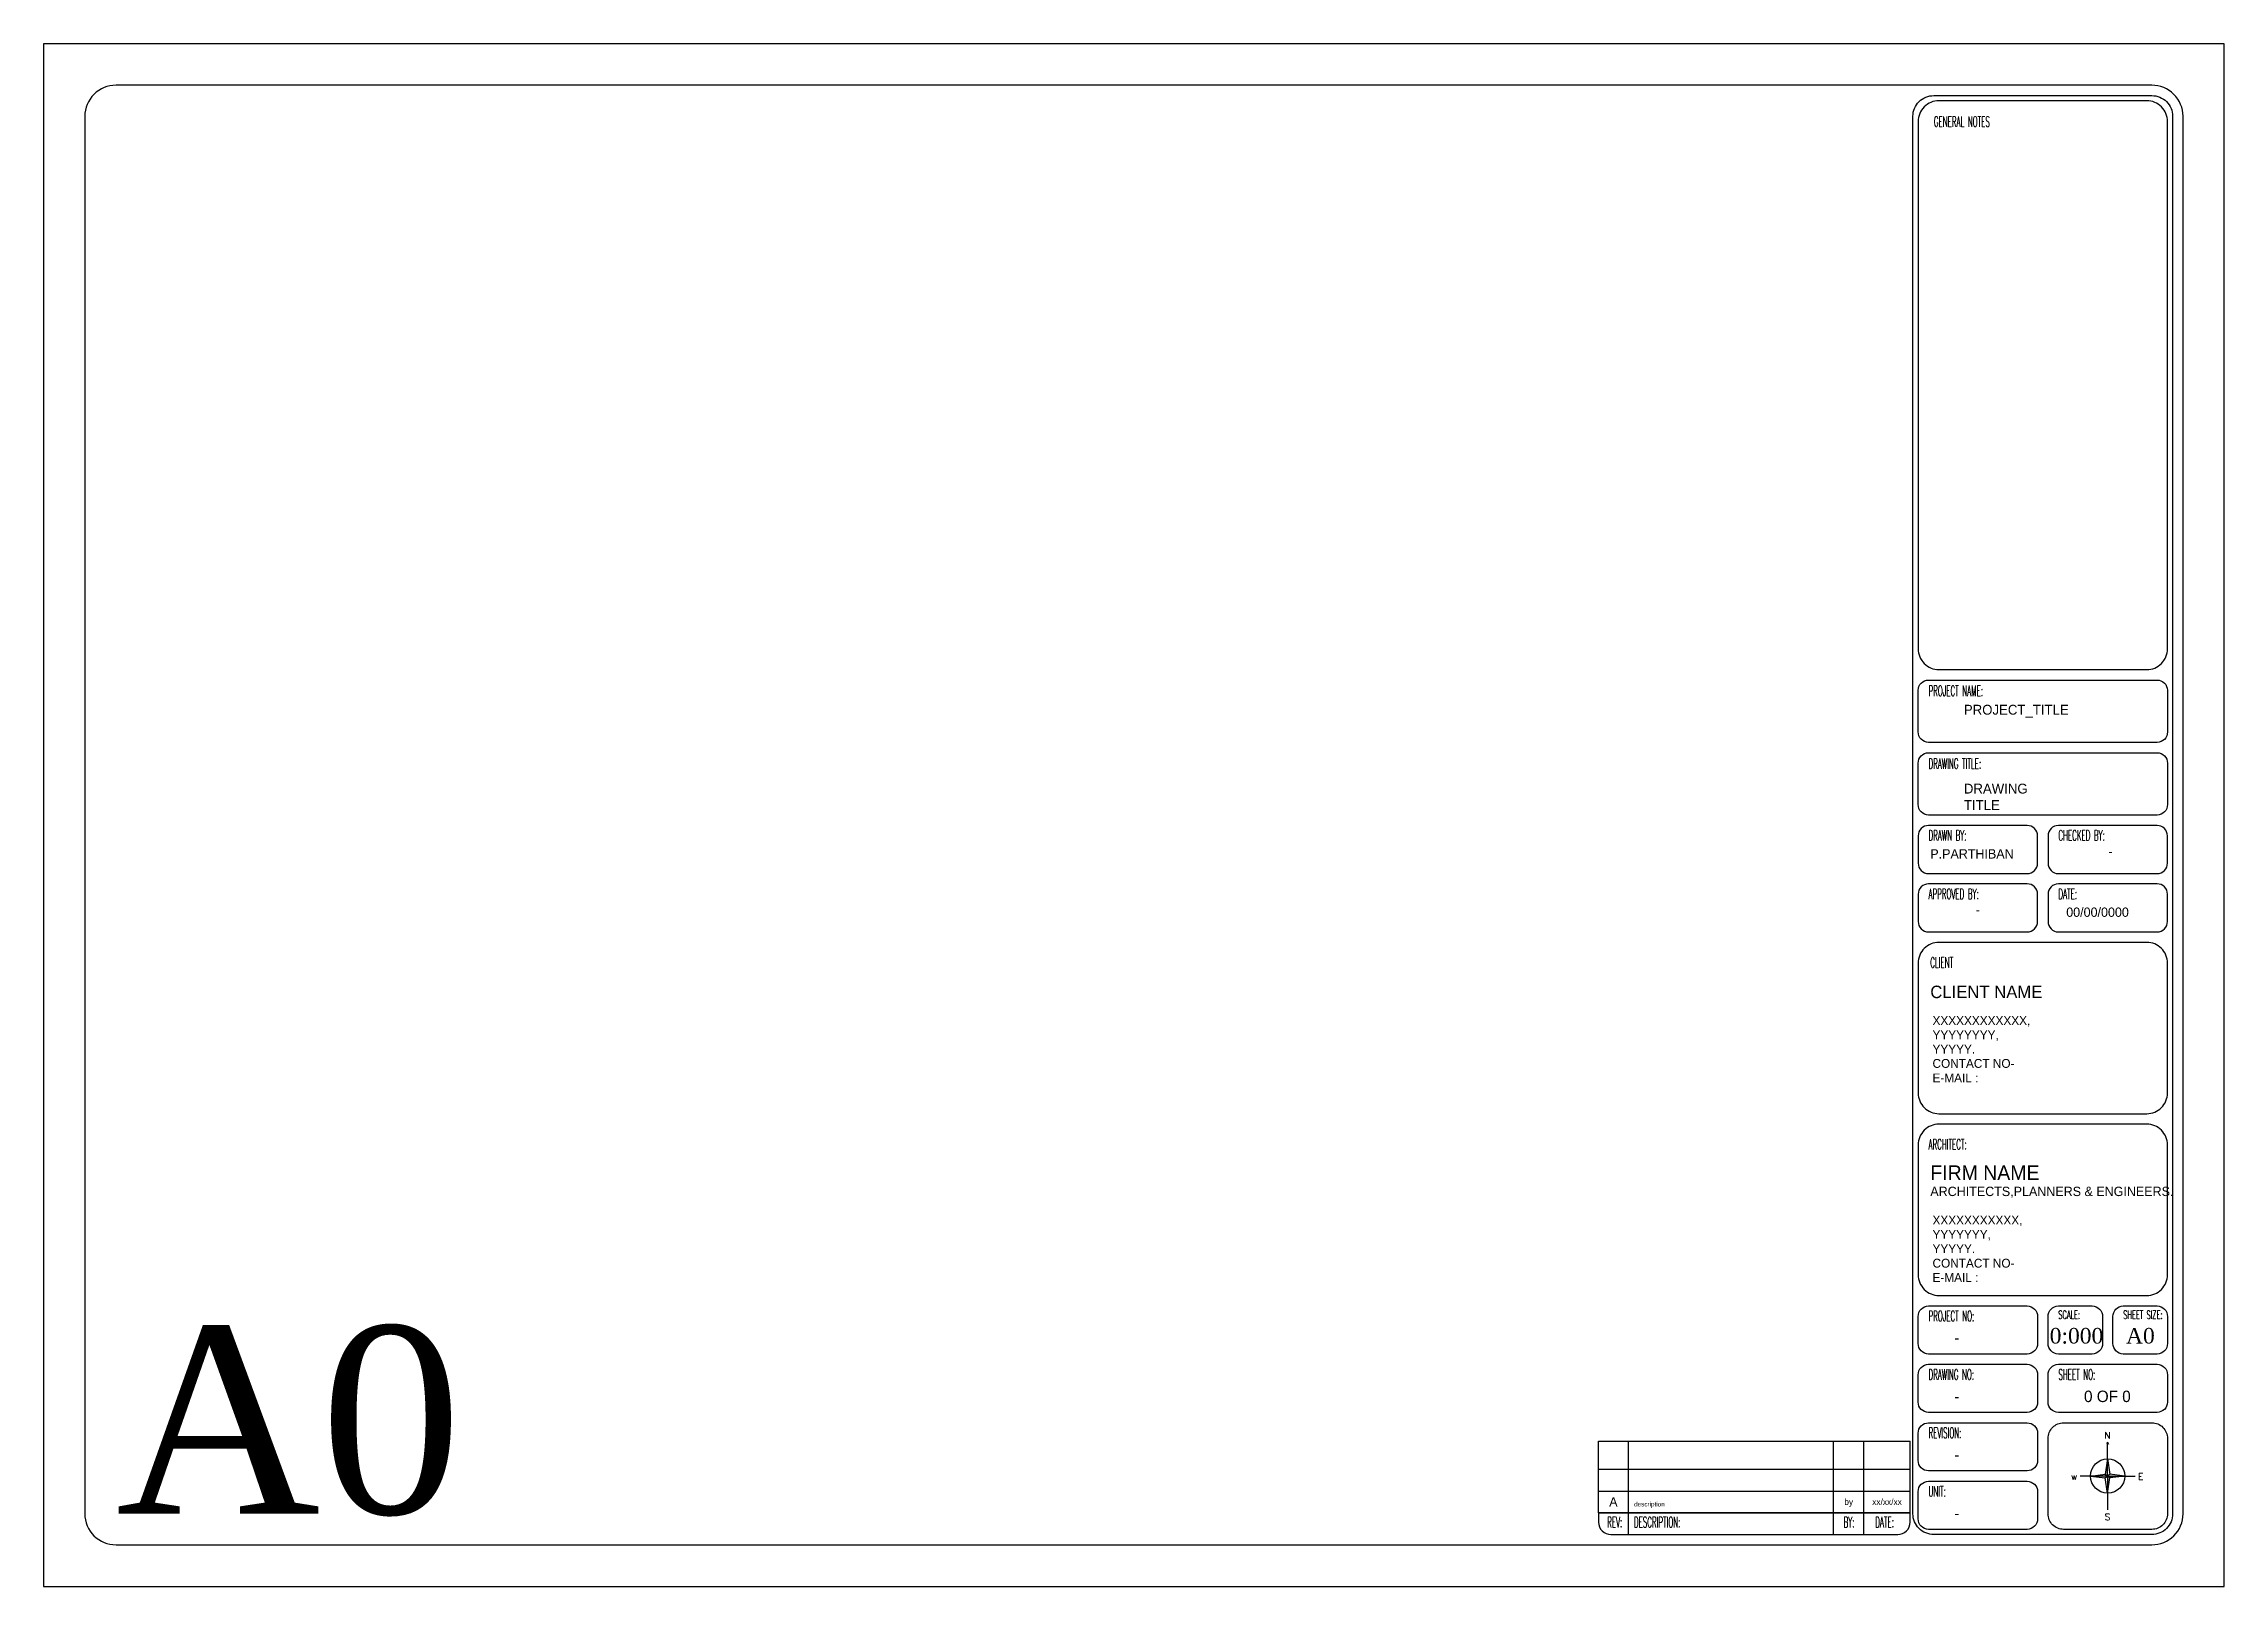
# Paper-space layout 'A0 L2' of a CAD drawing. Header units: millimetres. Extents: x -1 to 1188, y -1 to 840.
import ezdxf
from ezdxf.enums import TextEntityAlignment as Align

# ---------------------------------------------------------------- set-up
doc = ezdxf.new("R2018")
doc.units = ezdxf.units.MM
doc.header["$MEASUREMENT"] = 0
for name, color, linetype in [('FENCE', 7, 'Continuous'), ('POWER', 40, 'Continuous'), ('TEXT', 4, 'Continuous')]:
    doc.layers.add(name, color=color, linetype=linetype)
doc.styles.add('romans', font='romans.shx', dxfattribs={"width": 0.5, "height": 8})
doc.styles.add('RT', font='romant.shx')
doc.styles.add('TNR', font='times.ttf')
doc.styles.add('YS TEXT', font='GOTHIC.TTF')

# ---------------------------------------------------------------- blocks, each defined once
blk = doc.blocks.new('A$C6670421E')
at = {"layer": 'FENCE', "linetype": 'Continuous'}
h = blk.add_hatch(color=256, dxfattribs=at)
h.paths.add_polyline_path([(934, 1023), (878, 1068), (878, 652)])
h.paths.add_polyline_path([(1294, 1068), (934, 1114), (878, 1068)])
h.paths.add_polyline_path([(878, 1484), (821, 1114), (878, 1068)])
h.paths.add_polyline_path([(821, 1023), (878, 1068), (462, 1068)])
at = {"layer": 'FENCE'}
for p, q in [((878, 1068), (878, 652)), ((878, 652), (878, 247))]:
    blk.add_line(p, q, dxfattribs=at)
blk.add_circle((878, 1068), 416, dxfattribs=at)
at = {"layer": 'POWER'}
for p, q in [((878, 1890), (860, 1836)), ((878, 1484), (878, 1890)), ((878, 1890), (896, 1836)), ((462, 1068), (215, 1068)), ((462, 1068), (215, 1068)), ((462, 1068), (821, 1114)), ((462, 1068), (821, 1023)), ((878, 1068), (462, 1068)), ((878, 1484), (821, 1114)), ((821, 1114), (878, 1068)), ((821, 1023), (878, 1068)), ((878, 1484), (934, 1114)), ((878, 1068), (878, 1484)), ((934, 1114), (878, 1068)), ((878, 1068), (1294, 1068)), ((934, 1023), (878, 1068)), ((1294, 1068), (934, 1114)), ((1294, 1068), (934, 1023)), ((1294, 1068), (1541, 1068)), ((1294, 1068), (1541, 1068))]:
    blk.add_line(p, q, dxfattribs=at)
at = {"layer": 'TEXT'}
for q in [(821, 1023), (934, 1023)]:
    blk.add_line((878, 652), q, dxfattribs=at)
at = {"layer": 'TEXT', "style": 'RT'}
for s, p in [('N', (797, 1972)), ('w', (-7, 977)), ('E', (1610, 977)), ('S', (809, 0))]:
    blk.add_text(s, height=158, dxfattribs=at).set_placement(p)
blk = doc.blocks.new('A0L2')
for p, q in [((847.8, 79.1), (1017.7, 79.1)), ((847.8, 52), (847.8, 79.1)), ((847.8, 79.1), (1017.7, 79.1)), ((864.1, 52), (864.1, 79.1)), ((975.9, 52), (975.9, 79.1)), ((992.4, 52), (992.4, 79.1)), ((1017.7, 52), (1017.7, 79.1)), ((847.8, 63.9), (1017.7, 63.9)), ((847.8, 52), (1017.7, 52)), ((847.8, 40.1), (847.8, 52)), ((847.8, 52), (1017.7, 52)), ((864.1, 40.1), (864.1, 52)), ((975.9, 40.1), (975.9, 52)), ((992.4, 40.1), (992.4, 52)), ((1017.7, 40.1), (1017.7, 52)), ((847.8, 40.1), (1017.7, 40.1))]:
    blk.add_line(p, q)
at = {"linetype": 'Continuous'}
for p, q in [((1017.7, 40.1), (847.8, 40.1)), ((847.8, 40.1), (847.8, 35.1)), ((864.1, 28.3), (864.1, 40.1)), ((975.9, 28.3), (975.9, 40.1)), ((992.4, 28.3), (992.4, 40.1)), ((1017.7, 35.1), (1017.7, 40.1)), ((854.6, 28.3), (1010.9, 28.3))]:
    blk.add_line(p, q, dxfattribs=at)
blk.add_lwpolyline([(0, 0), (1189, 0), (1189, 841), (0, 841)], close=True)
for points in [[(39.5, 22.7), (1149.5, 22.7, 0.414214), (1166.5, 39.6), (1166.5, 801.4, 0.414214), (1149.5, 818.3), (39.5, 818.3, 0.414214), (22.5, 801.4), (22.5, 39.6, 0.414214)], [(1030.6, 812.7), (1149.5, 812.7, -0.414214), (1160.8, 801.4), (1160.8, 39.6, -0.414214), (1149.5, 28.3), (1030.6, 28.3, -0.414214), (1019.2, 39.6), (1019.2, 801.4, -0.414214)], [(1033.4, 499.8), (1146.7, 499.8, 0.414214), (1158, 511.1), (1158, 798.5, 0.414214), (1146.7, 809.9), (1033.4, 809.9, 0.414214), (1022.1, 798.5), (1022.1, 511.1, 0.414214)], [(1027.7, 494.1), (1152.3, 494.1, -0.414214), (1158, 488.5), (1158, 465.8, -0.414214), (1152.3, 460.1), (1027.7, 460.1, -0.414214), (1022.1, 465.8), (1022.1, 488.5, -0.414214)], [(1027.7, 454.5), (1152.3, 454.5, -0.414214), (1158, 448.8), (1158, 426.2, -0.414214), (1152.3, 420.5), (1027.7, 420.5, -0.414214), (1022.1, 426.2), (1022.1, 448.8, -0.414214)], [(1027.7, 388.6), (1081.5, 388.6, 0.414214), (1087.2, 394.3), (1087.2, 409.2, 0.414214), (1081.5, 414.8), (1027.7, 414.8, 0.414214), (1022.1, 409.2), (1022.1, 394.3, 0.414214)], [(1098.5, 388.6), (1152.3, 388.6, 0.414214), (1158, 394.3), (1158, 409.2, 0.414214), (1152.3, 414.8), (1098.5, 414.8, 0.414214), (1092.9, 409.2), (1092.9, 394.3, 0.414214)], [(1027.7, 356.8), (1081.5, 356.8, 0.414214), (1087.2, 362.5), (1087.2, 377.3, 0.414214), (1081.5, 383), (1027.7, 383, 0.414214), (1022.1, 377.3), (1022.1, 362.5, 0.414214)], [(1098.5, 356.8), (1152.3, 356.8, 0.414214), (1158, 362.5), (1158, 377.3, 0.414214), (1152.3, 383), (1098.5, 383, 0.414214), (1092.9, 377.3), (1092.9, 362.5, 0.414214)], [(1033.4, 257.7), (1146.7, 257.7, 0.414214), (1158, 269), (1158, 339.8, 0.414214), (1146.7, 351.1), (1033.4, 351.1, 0.414214), (1022.1, 339.8), (1022.1, 269, 0.414214)], [(1033.4, 158.6), (1146.7, 158.6, 0.414214), (1158, 169.9), (1158, 240.7, 0.414214), (1146.7, 252), (1033.4, 252, 0.414214), (1022.1, 240.7), (1022.1, 169.9, 0.414214)], [(1027.7, 152.9), (1081.5, 152.9, -0.414214), (1087.2, 147.2), (1087.2, 132.4, -0.414214), (1081.5, 126.7), (1027.7, 126.7, -0.414214), (1022.1, 132.4), (1022.1, 147.2, -0.414214)], [(1098.5, 152.9), (1116.9, 152.9, -0.414214), (1122.6, 147.2), (1122.6, 132.4, -0.414214), (1116.9, 126.7), (1098.5, 126.7, -0.414214), (1092.9, 132.4), (1092.9, 147.2, -0.414214)], [(1133.9, 152.9), (1152.3, 152.9, -0.414214), (1158, 147.2), (1158, 132.4, -0.414214), (1152.3, 126.7), (1133.9, 126.7, -0.414214), (1128.3, 132.4), (1128.3, 147.2, -0.414214)], [(1027.7, 121.1), (1081.5, 121.1, -0.414214), (1087.2, 115.4), (1087.2, 100.5, -0.414214), (1081.5, 94.9), (1027.7, 94.9, -0.414214), (1022.1, 100.5), (1022.1, 115.4, -0.414214)], [(1098.5, 121.1), (1152.3, 121.1, -0.414214), (1158, 115.4), (1158, 100.5, -0.414214), (1152.3, 94.9), (1098.5, 94.9, -0.414214), (1092.9, 100.5), (1092.9, 115.4, -0.414214)], [(1027.7, 89.2), (1081.5, 89.2, -0.414214), (1087.2, 83.5), (1087.2, 68.7, -0.414214), (1081.5, 63), (1027.7, 63, -0.414214), (1022.1, 68.7), (1022.1, 83.5, -0.414214)], [(1101.4, 89.2), (1149.5, 89.2, -0.414214), (1158, 80.7), (1158, 39.6, -0.414214), (1149.5, 31.1), (1101.4, 31.1, -0.414214), (1092.9, 39.6), (1092.9, 80.7, -0.414214)], [(1027.7, 57.3), (1081.5, 57.3, -0.414214), (1087.2, 51.7), (1087.2, 36.8, -0.414214), (1081.5, 31.1), (1027.7, 31.1, -0.414214), (1022.1, 36.8), (1022.1, 51.7, -0.414214)]]:
    blk.add_lwpolyline(points, format="xyb", close=True)
for centre, start, end in [((854.6, 35.1), 180, 270), ((1010.9, 35.1), 270, 0)]:
    blk.add_arc(centre, 6.8, start, end, dxfattribs=at)
at = {"xscale": 0.0225447583285398, "yscale": 0.0225447583285398, "zscale": 0.0225447583285398}
blk.add_blockref('A$C6670421E', (1105.6, 36.1), dxfattribs=at)
at = {"style": 'romans', "width": 0.5}
for s, height, p in [('GENERAL NOTES', 5.663, (1030.6, 795.7)), ('PROJECT NAME:', 5.663, (1027.7, 485.4)), ('DRAWING TITLE:', 5.663, (1027.7, 445.7)), ('DRAWN BY:', 5.66, (1027.7, 406.6)), ('CHECKED BY:', 5.663, (1098.5, 406.6)), ('APPROVED BY:', 5.663, (1027.7, 374.7)), ('DATE:', 5.66, (1098.5, 374.7)), ('CLIENT', 5.66, (1028.7, 337.3)), ('ARCHITECT:', 5.66, (1027.7, 238.2)), ('PROJECT NO:', 5.663, (1027.7, 144.6)), ('SCALE:', 4.53, (1098.5, 145.8)), ('SHEET SIZE:', 4.531, (1133.9, 145.8)), ('DRAWING NO:', 5.663, (1027.7, 112.7)), ('SHEET NO:', 5.66, (1098.5, 112.7)), ('REVISION:', 5.66, (1027.7, 80.9)), ('UNIT:', 5.66, (1027.7, 49)), ('REV:', 5.66, (852.5, 32.2)), ('DESCRIPTION:', 5.663, (867.1, 32.2)), ('BY:', 5.66, (981.4, 32.2)), ('DATE:', 5.66, (998.7, 32.2))]:
    blk.add_text(s, height=height, dxfattribs=at).set_placement(p)
for s, height, style, p in [('P.PARTHIBAN', 5.097, 'YS TEXT', (1028.7, 396.8)), ('-', 5.1, 'YS TEXT', (1125.8, 398.1)), ('00/00/0000', 5.1, 'YS TEXT', (1102.8, 365)), ('-', 5.1, 'YS TEXT', (1053.4, 366.3)), ('CLIENT NAME', 6.796, 'YS TEXT', (1028.7, 320.7)), ('XXXXXXXXXXXX,', 4.814, 'YS TEXT', (1029.9, 306.1)), ('YYYYYYYY,', 4.81, 'YS TEXT', (1029.9, 298.3)), ('YYYYY.', 4.81, 'YS TEXT', (1029.9, 290.5)), ('CONTACT NO-', 4.814, 'YS TEXT', (1029.9, 282.7)), ('E-MAIL : ', 4.81, 'YS TEXT', (1029.9, 274.8)), ('FIRM NAME', 7.93, 'YS TEXT', (1028.7, 221.6)), ('ARCHITECTS,PLANNERS & ENGINEERS.', 5.097, 'YS TEXT', (1028.7, 212.8)), ('XXXXXXXXXXX,', 4.814, 'YS TEXT', (1029.9, 197.3)), ('YYYYYYY,', 4.81, 'YS TEXT', (1029.9, 189.5)), ('YYYYY.', 4.81, 'YS TEXT', (1029.9, 181.7)), ('CONTACT NO-', 4.814, 'YS TEXT', (1029.9, 173.8)), ('E-MAIL : ', 4.81, 'YS TEXT', (1029.9, 166)), ('A0', 102.12, 'TNR', (39.5, 39.6)), ('-', 6.23, 'YS TEXT', (1041.8, 132.4)), ('0:000', 8.49, 'TNR', (1093.8, 132.4)), ('A0', 8.49, 'TNR', (1135.4, 132.4)), ('-', 6.23, 'YS TEXT', (1041.8, 100.5)), ('0 OF 0', 6.23, 'YS TEXT', (1112.5, 100.5)), ('-', 6.23, 'YS TEXT', (1041.8, 68.7)), ('-', 6.23, 'YS TEXT', (1041.8, 36.8))]:
    blk.add_text(s, height=height, dxfattribs=dict(style=style)).set_placement(p)
at = {"char_height": 5.38, "attachment_point": 1}
for s, insert in [('PROJECT_TITLE', (1047, 480.6)), ('DRAWING TITLE', (1047, 437.6))]:
    blk.add_mtext_dynamic_manual_height_columns(s, width=34.962, gutter_width=1, heights=[0], dxfattribs=dict(at, insert=insert))
at = {"style": 'YS TEXT'}
for tag, height, p in [('by', 3.4, (984.1, 46.1)), ('date', 3.4, (1005, 46.1)), ('rev', 5.1, (855.9, 46.1))]:
    blk.add_attdef(tag, text='', height=height, dxfattribs=at).set_placement(p, align=Align.MIDDLE_CENTER)
at = {"lineweight": 30, "flags": 104}
blk.add_attdef('description', text='', height=4.67, dxfattribs=at).set_placement((867.2, 46.1), align=Align.MIDDLE_LEFT)

psp = doc.layouts.new('A0 L2')

# ---------------------------------------------------------------- block references
ref = psp.add_blockref('A0L2', (-0.7, -0.7))
ref.add_attrib('date', 'xx/xx/xx', dxfattribs={"height": 3.4, "style": 'YS TEXT'}).set_placement((1004.4, 45.4), align=Align.MIDDLE_CENTER)
ref.add_attrib('by', 'by', dxfattribs={"height": 3.4, "style": 'YS TEXT'}).set_placement((983.5, 45.4), align=Align.MIDDLE_CENTER)
lines = psp.add_mtext('description', dxfattribs={"insert": (866.5, 45.4), "char_height": 2.5, "attachment_point": 1})
ref.add_attrib('description', '', (866.5, 45.4), dxfattribs={"flags": 104}).embed_mtext(lines)
ref.add_attrib('rev', 'A', dxfattribs={"height": 5.1, "style": 'YS TEXT'}).set_placement((855.2, 45.4), align=Align.MIDDLE_CENTER)

doc.saveas('drawing.dxf')
